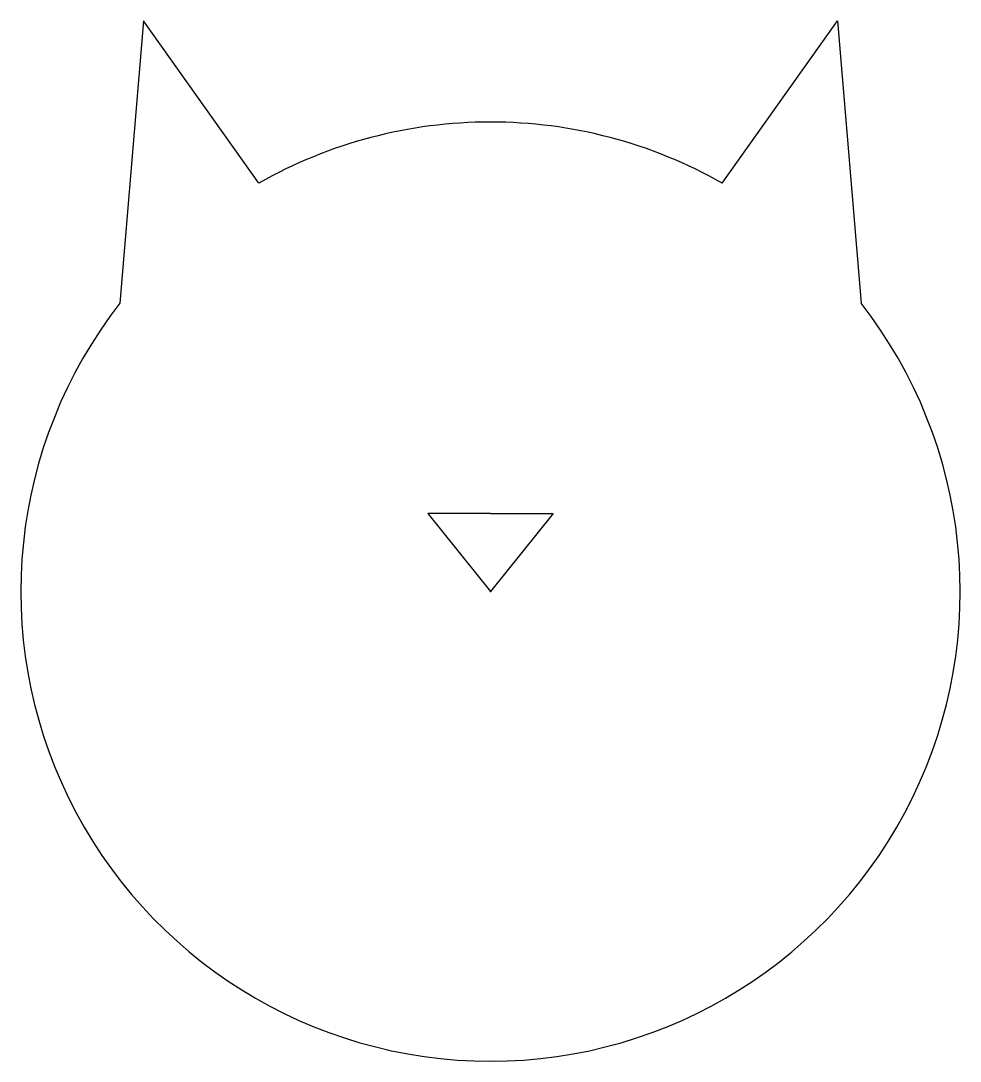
# Model space of a CAD drawing. Header units: inches. Extents: x -3 to 3, y -3 to 3.65.
import ezdxf

# ---------------------------------------------------------------- set-up
doc = ezdxf.new("R2010")
doc.units = ezdxf.units.IN
doc.layers.get('0').update_dxf_attribs({"linetype": 'CONTINUOUS'})

msp = doc.modelspace()

# ---------------------------------------------------------------- linework, layer by layer
for p, q in [((-2.2154, 3.6466), (-2.3665, 1.8438)), ((-1.4796, 2.6097), (-2.2154, 3.6466)), ((1.4796, 2.6097), (2.2154, 3.6466)), ((2.2154, 3.6466), (2.3665, 1.8438)), ((0, 0.5), (-0.4, 0.5)), ((-0.4, 0.5), (0, 0)), ((0, 0.5), (0.4, 0.5)), ((0.4, 0.5), (0, 0))]:
    msp.add_line(p, q)
for start, end in [(90, 119.55113), (60.44887, 90), (142.07758, 270), (-90, 37.92242)]:
    msp.add_arc((0, 0), 3, start, end)
msp.add_point((0, 0))

doc.saveas('drawing.dxf')
